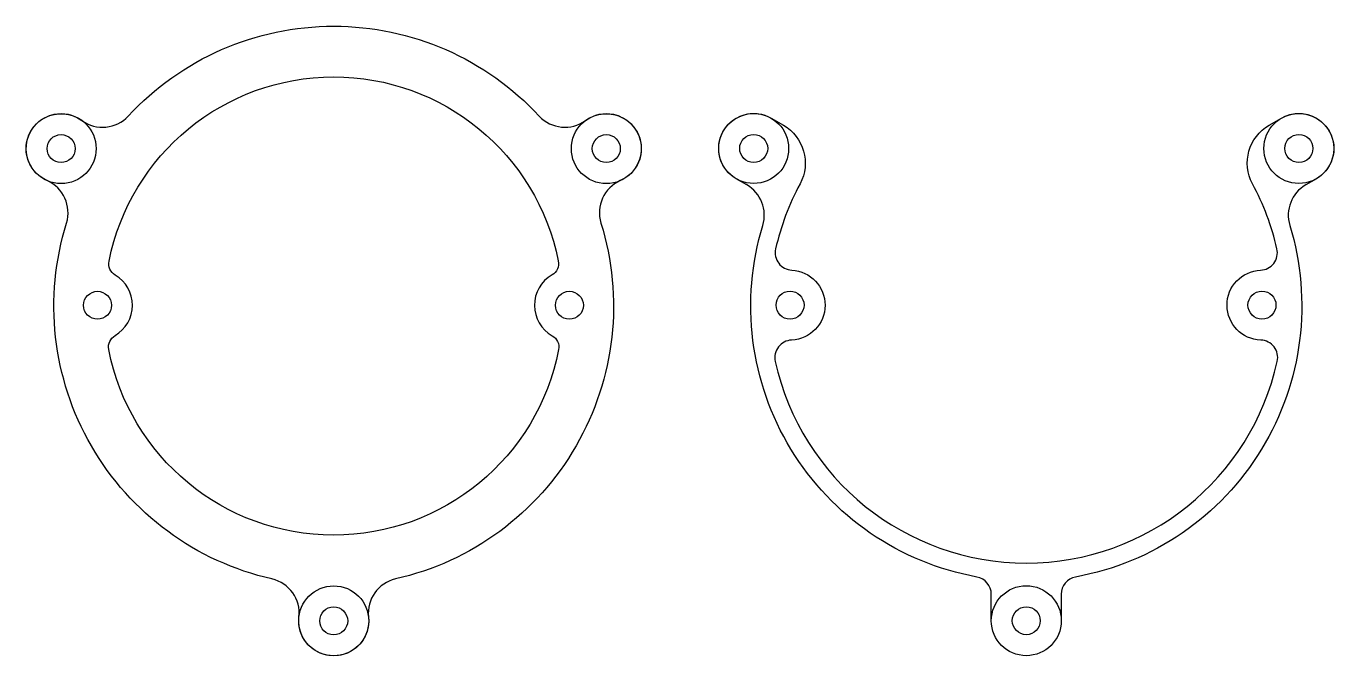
# Model space of a CAD drawing. Header units: inches. Extents: x 0 to 74.8, y 0 to 36.
import ezdxf

# ---------------------------------------------------------------- set-up
doc = ezdxf.new("R2010")
doc.units = ezdxf.units.IN
doc.header["$MEASUREMENT"] = 0
doc.layers.add('部品', color=2, linetype='Continuous')

msp = doc.modelspace()

# ---------------------------------------------------------------- linework, layer by layer
msp.add_lwpolyline([(71.52, 23.262, 0.067797), (70.125, 26.977, -0.405723), (71.076, 30.328), (71.775, 30.732, -1), (73.775, 27.268), (73.168, 26.917, 0.34912), (72.255, 24.601, -0.448716), (60.007, 4.499, 0.362418), (59.186, 3.515), (59.186, 2, -1), (55.186, 2), (55.186, 3.515, 0.362418), (54.365, 4.499, -0.448716), (42.118, 24.601, 0.34912), (41.205, 26.917), (40.598, 27.268, -1), (42.598, 30.732), (43.297, 30.328, -0.405723), (44.248, 26.977, 0.067822), (42.853, 23.26, 0.466052), (43.778, 22.04, -0.954236), (43.765, 18.044, 0.466052), (42.832, 16.829, 0.803188), (71.54, 16.828, 0.469071), (70.598, 18.043, -0.963657), (70.585, 22.041, 0.469071)], format="xyb", close=True)
for centre in [(1.993, 28.992), (33.17, 28.992), (41.598, 29), (72.775, 29), (17.582, 1.992), (57.186, 2)]:
    msp.add_circle(centre, 2)
at = {"layer": '部品'}
for points in [[(19.57, 2.214, -1.118034), (15.594, 2.214, 0.381966), (14.048, 4.387, -0.437318), (2.301, 24.735, 0.381966), (1.192, 27.16, -1.118034), (3.18, 30.602, 0.381966), (5.834, 30.855, -0.437318), (29.329, 30.855, 0.381966), (31.984, 30.602, -1.118034), (33.972, 27.16, 0.381966), (32.863, 24.735, -0.437318), (21.115, 4.387, 0.381966)], [(5.078, 18.305, 0.573462), (5.089, 21.757, -0.31888), (4.734, 22.55, -0.820001), (30.426, 22.566, -0.322318), (30.065, 21.769, 0.580929), (30.076, 18.294, -0.322318), (30.442, 17.499, -0.825257), (4.718, 17.515, -0.31888)]]:
    msp.add_lwpolyline(points, format="xyb", close=True, dxfattribs=at)
for centre in [(1.993, 28.992), (33.17, 28.992), (41.598, 29), (72.775, 29), (4.073, 20.034), (31.061, 20.034), (43.678, 20.042), (70.665, 20.042), (17.582, 1.992), (57.186, 2)]:
    msp.add_circle(centre, 0.8, dxfattribs=at)

doc.saveas('drawing.dxf')
